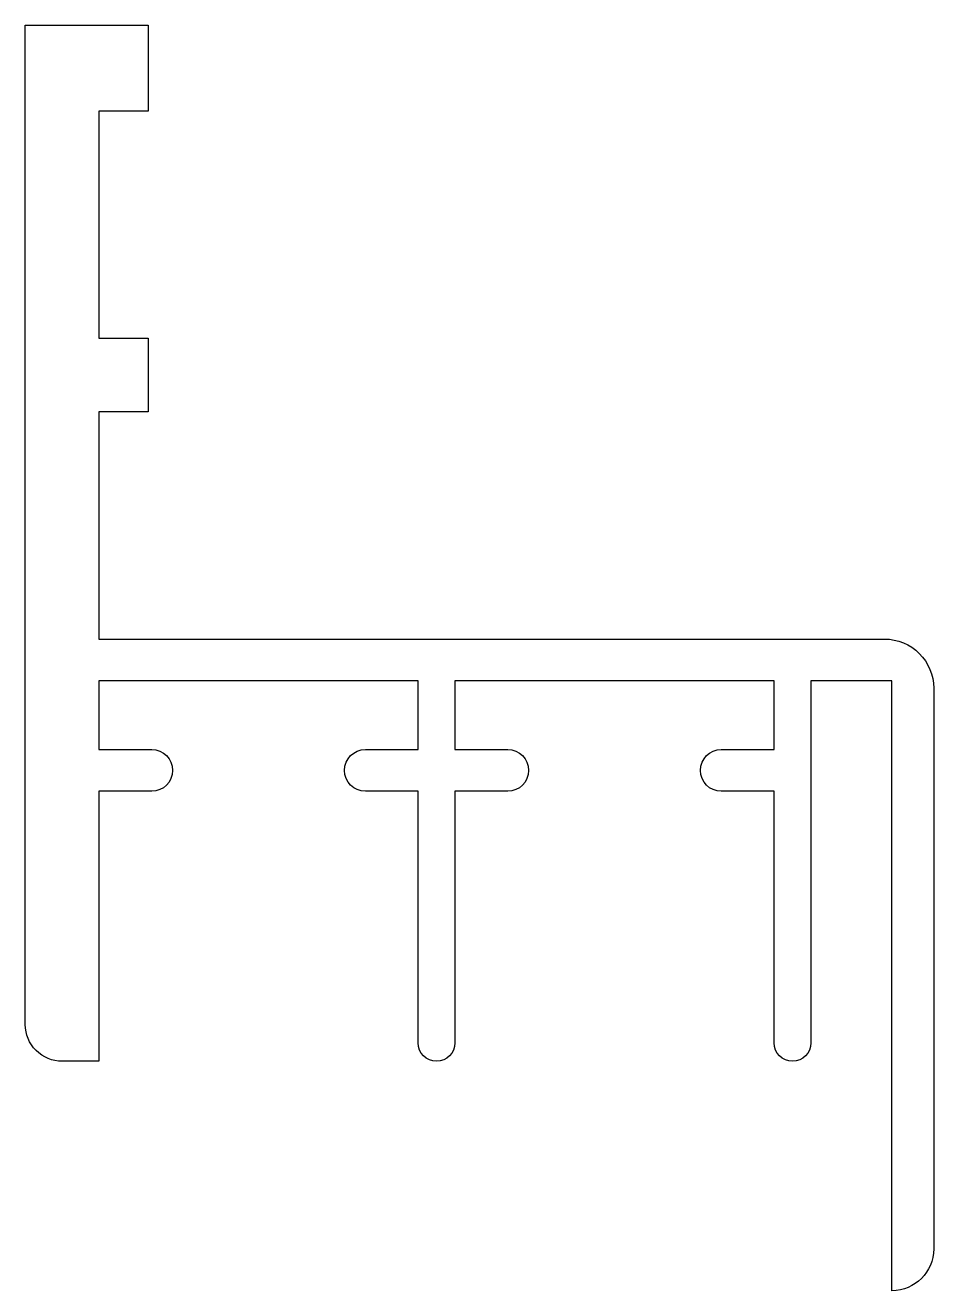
# Model space of a CAD drawing. Extents: x 646.3 to 683.3, y 591.1 to 642.7.
import ezdxf

# ---------------------------------------------------------------- set-up
doc = ezdxf.new("R2010")
doc.units = 0
doc.layers.get('0').update_dxf_attribs({"linetype": 'CONTINUOUS'})

msp = doc.modelspace()

# ---------------------------------------------------------------- linework, layer by layer
msp.add_lwpolyline([(683.286, 592.813, -0.414175), (681.586, 591.113), (681.586, 615.955), (678.286, 615.955), (678.286, 601.205, -1), (676.786, 601.205), (676.786, 611.455), (674.636, 611.455, -1), (674.636, 613.155), (676.786, 613.155), (676.786, 615.955), (663.786, 615.955), (663.786, 613.155), (665.936, 613.155, -1), (665.936, 611.455), (663.786, 611.455), (663.786, 601.205, -1), (662.286, 601.205), (662.286, 611.455), (660.136, 611.455, -1), (660.136, 613.155), (662.286, 613.155), (662.286, 615.955), (649.286, 615.955), (649.286, 613.155), (651.436, 613.155, -1), (651.436, 611.455), (649.286, 611.455), (649.286, 609.935), (649.286, 600.455), (647.786, 600.455, -0.414214), (646.286, 601.955), (646.286, 642.655), (651.286, 642.655), (651.286, 639.155), (649.286, 639.155), (649.286, 629.905), (651.286, 629.905), (651.286, 626.905), (649.286, 626.905), (649.286, 617.655), (681.286, 617.655, -0.414214), (683.286, 615.655), (683.286, 592.79)], format="xyb")

doc.saveas('drawing.dxf')
